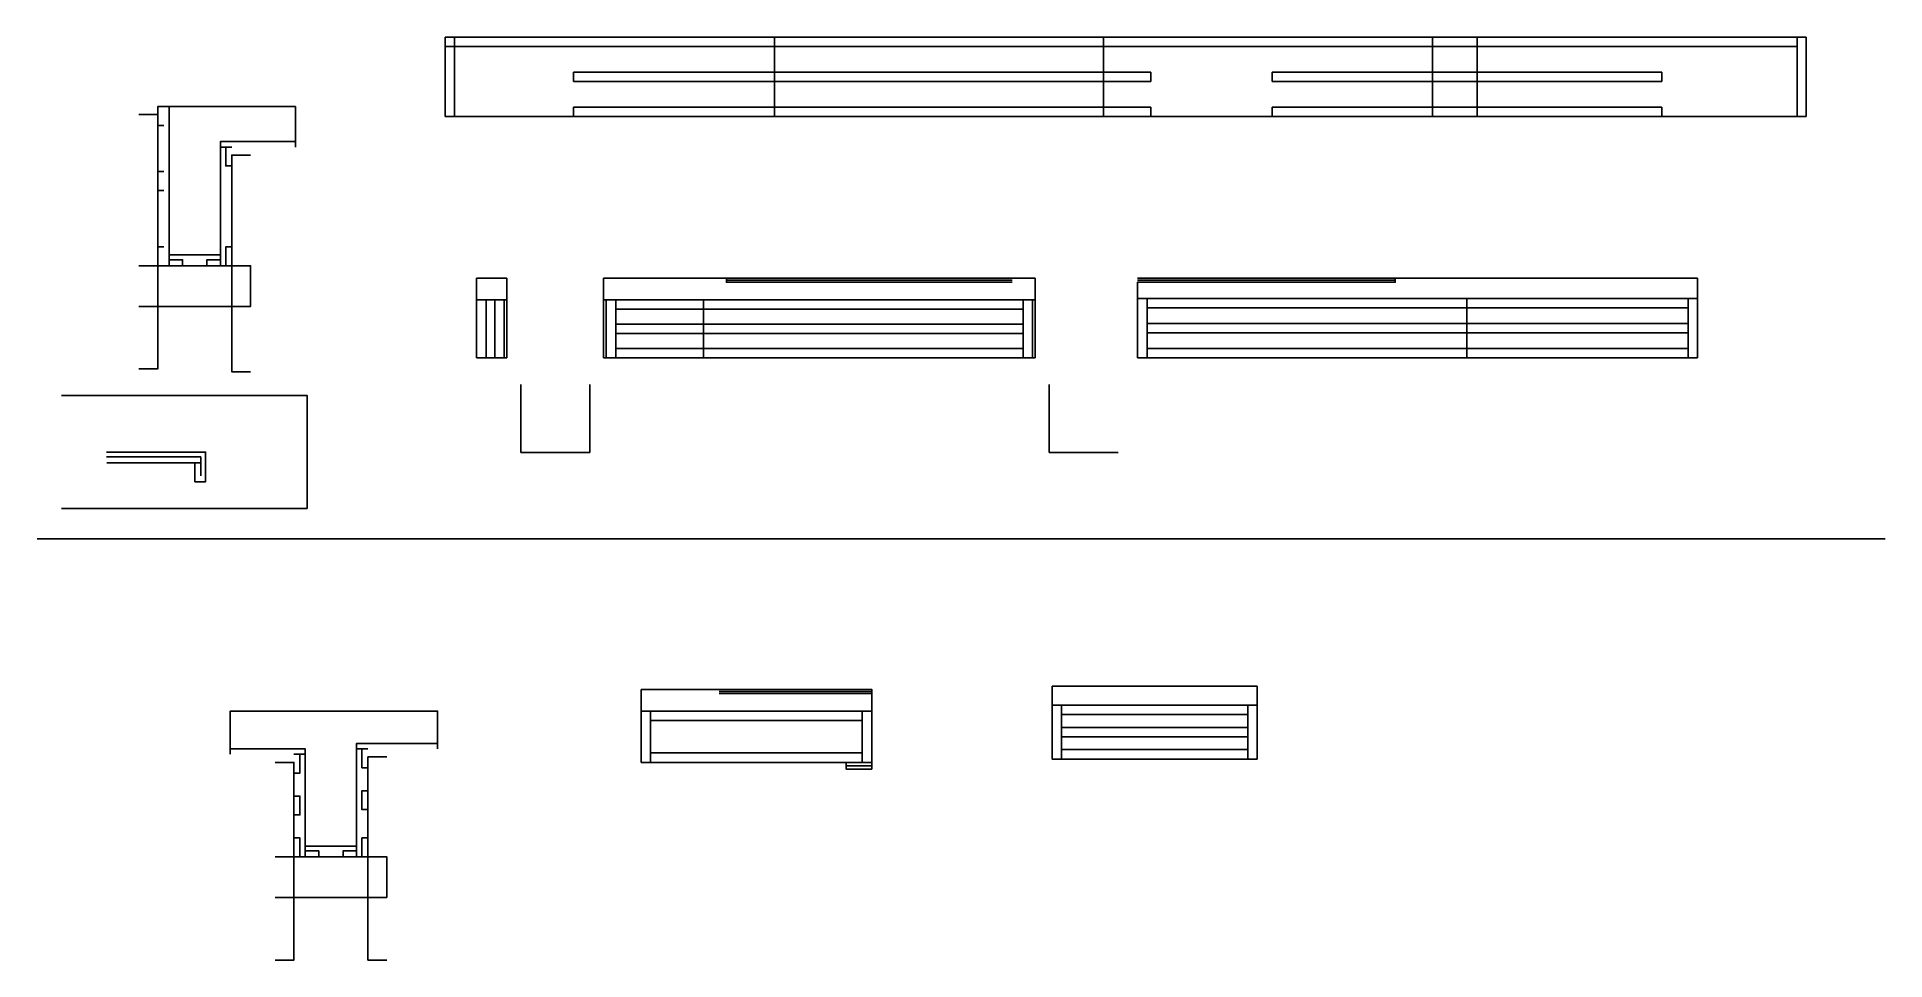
# Model space of a CAD drawing. Header units: metres. Extents: x 2638 to 4008, y 5339 to 6023.
import ezdxf

# ---------------------------------------------------------------- set-up
doc = ezdxf.new("R2010")
doc.units = ezdxf.units.M
for name, color, linetype in [('CONCRETO', 7, 'Continuous'), ('COTA', 7, 'Continuous'), ('Cotas', 7, 'Continuous'), ('Hachura', 7, 'Continuous'), ('Madeira', 7, 'Continuous'), ('NOMENCLATURA', 7, 'Continuous'), ('Painéis', 7, 'Continuous'), ('SARR_2.2x7', 7, 'Continuous'), ('SARR_3.5x7', 7, 'Continuous'), ('SARR_EDITAR', 7, 'Continuous')]:
    doc.layers.add(name, color=color, linetype=linetype)

msp = doc.modelspace()

# ---------------------------------------------------------------- linework, layer by layer
at = {"layer": 'CONCRETO', "color": 7, "lineweight": 25}
for points in [[(2829.8, 5945), (2829.8, 5971), (2774.2, 5971), (2774.2, 5971), (2736.2, 5971), (2736.2, 5861), (2774.2, 5861), (2774.2, 5945)], [(2781.6, 5495), (2781.6, 5523), (2935.2, 5523), (2935.2, 5499), (2875.2, 5499), (2875.2, 5423), (2837.2, 5423), (2837.2, 5495)]]:
    msp.add_lwpolyline(points, dxfattribs=at)
at = {"layer": 'COTA', "color": 7, "lineweight": 25}
for p, q in [((2964.2, 5827.8), (2964.2, 5843.8)), ((2964.2, 5843.8), (2986.7, 5843.8)), ((2986.7, 5843.8), (2986.7, 5827.8)), ((3058.3, 5843.8), (3058.3, 5827.8)), ((3149.3, 5843.8), (3058.3, 5843.8)), ((3361.3, 5843.8), (3378.3, 5843.8)), ((3378.3, 5827.8), (3378.3, 5843.8)), ((3454.2, 5828.8), (3454.2, 5840.8)), ((3645.2, 5843.8), (3869.2, 5843.8)), ((3869.2, 5843.8), (3869.2, 5828.8)), ((2638.3, 5650.7), (4008.3, 5650.7)), ((3086.1, 5539), (3086.1, 5523)), ((3144.1, 5539), (3086.1, 5539)), ((3257.1, 5536), (3257.1, 5523)), ((3390.8, 5541.4), (3390.8, 5527.4)), ((3542.8, 5541.4), (3390.8, 5541.4)), ((3542.8, 5541.4), (3542.8, 5527.4))]:
    msp.add_line(p, q, dxfattribs=at)
at = {"layer": 'Cotas', "color": 7, "lineweight": 25}
msp.add_lwpolyline([(2656.5, 5756.9), (2838.5, 5756.9), (2838.5, 5673.2), (2656.5, 5673.2)], dxfattribs=at)
at = {"layer": 'Hachura', "color": 7, "lineweight": 25}
msp.add_line((2759.7, 5692.9), (2755.3, 5692.9), dxfattribs=at)
at = {"layer": 'Madeira', "color": 7, "lineweight": 25}
for p, q in [((2690.1, 5711.3), (2759.7, 5711.3)), ((2759.7, 5706.9), (2690.1, 5706.9)), ((2755.3, 5692.9), (2755.3, 5706.9)), ((2759.7, 5711.3), (2759.7, 5706.9)), ((2759.7, 5697.4), (2759.7, 5706.9))]:
    msp.add_line(p, q, dxfattribs=at)
for points in [[(2732.2, 5957), (2727.8, 5957), (2727.8, 5971), (2732.2, 5971)], [(2782.6, 5927), (2778.2, 5927), (2778.2, 5941), (2782.6, 5941)], [(2732.2, 5908.9), (2727.8, 5908.9), (2727.8, 5922.9), (2732.2, 5922.9)], [(2732.2, 5853), (2727.8, 5853), (2727.8, 5867), (2732.2, 5867)], [(2782.6, 5853), (2778.2, 5853), (2778.2, 5867), (2782.6, 5867)], [(2736.2, 5853), (2736.2, 5857.4), (2746.2, 5857.4), (2746.2, 5853)], [(2774.2, 5853), (2774.2, 5857.4), (2764.2, 5857.4), (2764.2, 5853)], [(2883.6, 5481), (2879.2, 5481), (2879.2, 5495), (2883.6, 5495)], [(2828.8, 5477), (2833.2, 5477), (2833.2, 5491), (2828.8, 5491)], [(2828.8, 5446), (2833.2, 5446), (2833.2, 5460), (2828.8, 5460)], [(2883.6, 5450), (2879.2, 5450), (2879.2, 5464), (2883.6, 5464)], [(2828.8, 5415), (2833.2, 5415), (2833.2, 5429), (2828.8, 5429)], [(2883.6, 5415), (2879.2, 5415), (2879.2, 5429), (2883.6, 5429)], [(2837.2, 5415), (2837.2, 5419.4), (2847.2, 5419.4), (2847.2, 5415)], [(2875.2, 5415), (2875.2, 5419.4), (2865.2, 5419.4), (2865.2, 5415)]]:
    msp.add_lwpolyline(points, dxfattribs=at)
at = {"layer": 'NOMENCLATURA', "color": 7, "lineweight": 25}
for p, q in [((2996.9, 5714.5), (2996.9, 5764.9)), ((3048.1, 5714.5), (3048.1, 5764.9)), ((3388.5, 5714.5), (3388.5, 5764.9)), ((2996.9, 5714.5), (3041.2, 5714.5)), ((3041.2, 5714.5), (2996.9, 5714.5)), ((3048.1, 5714.5), (2996.9, 5714.5)), ((3388.5, 5714.5), (3439.7, 5714.5))]:
    msp.add_line(p, q, dxfattribs=at)
at = {"layer": 'Painéis', "color": 7, "lineweight": 25}
for p, q in [((2940.9, 6022.5), (3949.9, 6022.5)), ((2940.9, 5963.5), (2940.9, 6022.5)), ((3184.9, 5963.5), (3184.9, 6022.5)), ((3428.9, 5963.5), (3428.9, 6022.5)), ((3672.9, 5963.5), (3672.9, 6022.5)), ((3672.9, 5963.5), (3672.9, 6022.5)), ((3705.9, 5963.5), (3705.9, 6022.5)), ((3949.9, 5963.5), (3949.9, 6022.5)), ((2940.9, 5963.5), (3949.9, 5963.5)), ((2986.7, 5827.8), (2964.2, 5827.8)), ((2964.2, 5827.8), (2964.2, 5784.8)), ((2984.7, 5784.8), (2984.7, 5827.8)), ((2986.7, 5784.8), (2986.7, 5827.8)), ((3378.3, 5827.8), (3058.3, 5827.8)), ((3058.3, 5784.8), (3058.3, 5827.8)), ((3060.3, 5784.8), (3060.3, 5827.8)), ((3132.3, 5784.8), (3132.3, 5827.8)), ((3376.3, 5784.8), (3376.3, 5827.8)), ((3378.3, 5784.8), (3378.3, 5827.8)), ((3454.2, 5828.8), (3869.2, 5828.8)), ((3454.2, 5784.8), (3454.2, 5828.8)), ((3698.2, 5784.8), (3698.2, 5828.8)), ((3869.2, 5784.8), (3869.2, 5828.8)), ((2964.2, 5784.8), (2986.7, 5784.8)), ((3378.3, 5784.8), (3058.3, 5784.8)), ((3454.2, 5784.8), (3869.2, 5784.8)), ((2759.7, 5714.9), (2689.9, 5714.9)), ((2759.7, 5711.3), (2689.9, 5711.3)), ((3086.1, 5523), (3257.1, 5523)), ((3086.1, 5485), (3086.1, 5523)), ((3257.1, 5480), (3257.1, 5523)), ((3390.8, 5527.4), (3542.8, 5527.4)), ((3390.8, 5487.4), (3390.8, 5527.4)), ((3542.8, 5487.4), (3542.8, 5527.4)), ((3086.1, 5485), (3238.1, 5485)), ((3238.1, 5480), (3238.1, 5485)), ((3257.1, 5480), (3238.1, 5480)), ((3390.8, 5487.4), (3542.8, 5487.4))]:
    msp.add_line(p, q, dxfattribs=at)
for points in [[(2732.2, 5971), (2736.2, 5971), (2736.2, 5853), (2732.2, 5853)], [(2774.2, 5941), (2774.2, 5945), (2829.8, 5945), (2829.8, 5941)], [(2778.2, 5941), (2774.2, 5941), (2774.2, 5853), (2778.2, 5853)], [(2736.2, 5857.4), (2736.2, 5861), (2774.2, 5861), (2774.2, 5857.4)], [(3361.3, 5843.8), (3149.3, 5843.8), (3149.3, 5840.8), (3361.3, 5840.8)], [(3454.2, 5843.8), (3645.2, 5843.8), (3645.2, 5840.8), (3454.2, 5840.8)], [(2759.7, 5714.9), (2763.3, 5714.9), (2763.3, 5692.9), (2759.7, 5692.9)], [(3144.1, 5539), (3257.1, 5539), (3257.1, 5536), (3144.1, 5536)], [(2837.2, 5491), (2837.2, 5495), (2781.6, 5495), (2781.6, 5491)], [(2935.2, 5495), (2935.2, 5499), (2875.2, 5499), (2875.2, 5495)], [(2879.2, 5495), (2875.2, 5495), (2875.2, 5415), (2879.2, 5415)], [(2833.2, 5491), (2837.2, 5491), (2837.2, 5415), (2833.2, 5415)], [(2875.2, 5419.4), (2875.2, 5423), (2837.2, 5423), (2837.2, 5419.4)]]:
    msp.add_lwpolyline(points, dxfattribs=at)
at = {"layer": 'SARR_2.2x7', "color": 7, "lineweight": 25}
for p, q in [((2940.9, 6015.5), (3184.9, 6015.5)), ((2947.9, 5963.5), (2947.9, 6022.5)), ((3184.9, 6015.5), (3428.9, 6015.5)), ((3428.9, 6015.5), (3672.9, 6015.5)), ((3672.9, 6015.5), (3943, 6015.5)), ((3943, 5963.5), (3943, 6022.5)), ((3035.9, 5996.5), (3184.9, 5996.5)), ((3035.9, 5989.5), (3035.9, 5996.5)), ((3035.9, 5989.5), (3184.9, 5989.5)), ((3184.9, 5996.5), (3428.9, 5996.5)), ((3184.9, 5989.5), (3428.9, 5989.5)), ((3428.9, 5996.5), (3463.9, 5996.5)), ((3428.9, 5989.5), (3463.9, 5989.5)), ((3463.9, 5989.5), (3463.9, 5996.5)), ((3553.9, 5996.5), (3672.9, 5996.5)), ((3553.9, 5989.5), (3553.9, 5996.5)), ((3553.9, 5989.5), (3672.9, 5989.5)), ((3672.9, 5996.5), (3842.9, 5996.5)), ((3672.9, 5989.5), (3842.9, 5989.5)), ((3842.9, 5989.5), (3842.9, 5996.5)), ((3035.9, 5970.5), (3184.9, 5970.5)), ((3035.9, 5963.5), (3035.9, 5970.5)), ((3184.9, 5970.5), (3428.9, 5970.5)), ((3428.9, 5970.5), (3463.9, 5970.5)), ((3463.9, 5963.5), (3463.9, 5970.5)), ((3553.9, 5963.5), (3553.9, 5970.5)), ((3553.9, 5970.5), (3672.9, 5970.5)), ((3672.9, 5970.5), (3842.9, 5970.5)), ((3842.9, 5963.5), (3842.9, 5970.5)), ((2971.2, 5784.8), (2971.2, 5827.8)), ((2977.7, 5784.8), (2977.7, 5827.8)), ((3067.3, 5784.8), (3067.3, 5827.8)), ((3369.3, 5784.8), (3369.3, 5827.8)), ((3461.2, 5784.8), (3461.2, 5828.8)), ((3862.3, 5784.8), (3862.3, 5828.8)), ((3132.3, 5820.8), (3067.3, 5820.8)), ((3067.3, 5809.8), (3132.3, 5809.8)), ((3369.3, 5820.8), (3132.3, 5820.8)), ((3132.3, 5809.8), (3369.3, 5809.8)), ((3461.2, 5821.8), (3698.2, 5821.8)), ((3461.2, 5810.3), (3698.2, 5810.3)), ((3698.2, 5821.8), (3862.3, 5821.8)), ((3698.2, 5810.3), (3862.3, 5810.3)), ((3067.3, 5802.8), (3132.3, 5802.8)), ((3132.3, 5802.8), (3369.3, 5802.8)), ((3461.2, 5803.3), (3698.2, 5803.3)), ((3698.2, 5803.3), (3862.3, 5803.3)), ((3132.3, 5791.8), (3067.3, 5791.8)), ((3369.3, 5791.8), (3132.3, 5791.8)), ((3461.2, 5791.8), (3698.2, 5791.8)), ((3698.2, 5791.8), (3862.3, 5791.8)), ((3093.1, 5485), (3093.1, 5523)), ((3250.1, 5485), (3250.1, 5523)), ((3397.8, 5487.4), (3397.8, 5527.4)), ((3535.8, 5487.4), (3535.8, 5527.4)), ((3093.1, 5516), (3250.1, 5516)), ((3397.8, 5520.4), (3535.8, 5520.4)), ((3397.8, 5510.9), (3535.8, 5510.9)), ((3397.8, 5503.9), (3535.8, 5503.9)), ((3397.8, 5494.4), (3535.8, 5494.4)), ((3093.1, 5492), (3250.1, 5492)), ((3093.1, 5485), (3250.1, 5485)), ((3250.1, 5485), (3257.1, 5485))]:
    msp.add_line(p, q, dxfattribs=at)
at = {"layer": 'SARR_3.5x7', "color": 7, "lineweight": 25}
for points in [[(2713.8, 5965), (2727.8, 5965), (2727.8, 5776.5), (2713.8, 5776.5)], [(2796.6, 5935), (2782.6, 5935), (2782.6, 5774.5), (2796.6, 5774.5)], [(2713.8, 5853), (2796.6, 5853), (2796.6, 5822.9), (2713.8, 5822.9)], [(2814.8, 5485), (2828.8, 5485), (2828.8, 5338.5), (2814.8, 5338.5)], [(2897.6, 5489), (2883.6, 5489), (2883.6, 5338.5), (2897.6, 5338.5)], [(2814.8, 5415), (2897.6, 5415), (2897.6, 5384.9), (2814.8, 5384.9)]]:
    msp.add_lwpolyline(points, dxfattribs=at)
at = {"layer": 'SARR_EDITAR', "color": 7, "lineweight": 25}
for p, q in [((3149.3, 5842.3), (3361.3, 5842.3)), ((3645.2, 5842.3), (3454.2, 5842.3)), ((3257.1, 5537.5), (3144.1, 5537.5)), ((3238.1, 5482.5), (3257.1, 5482.5))]:
    msp.add_line(p, q, dxfattribs=at)

doc.saveas('drawing.dxf')
